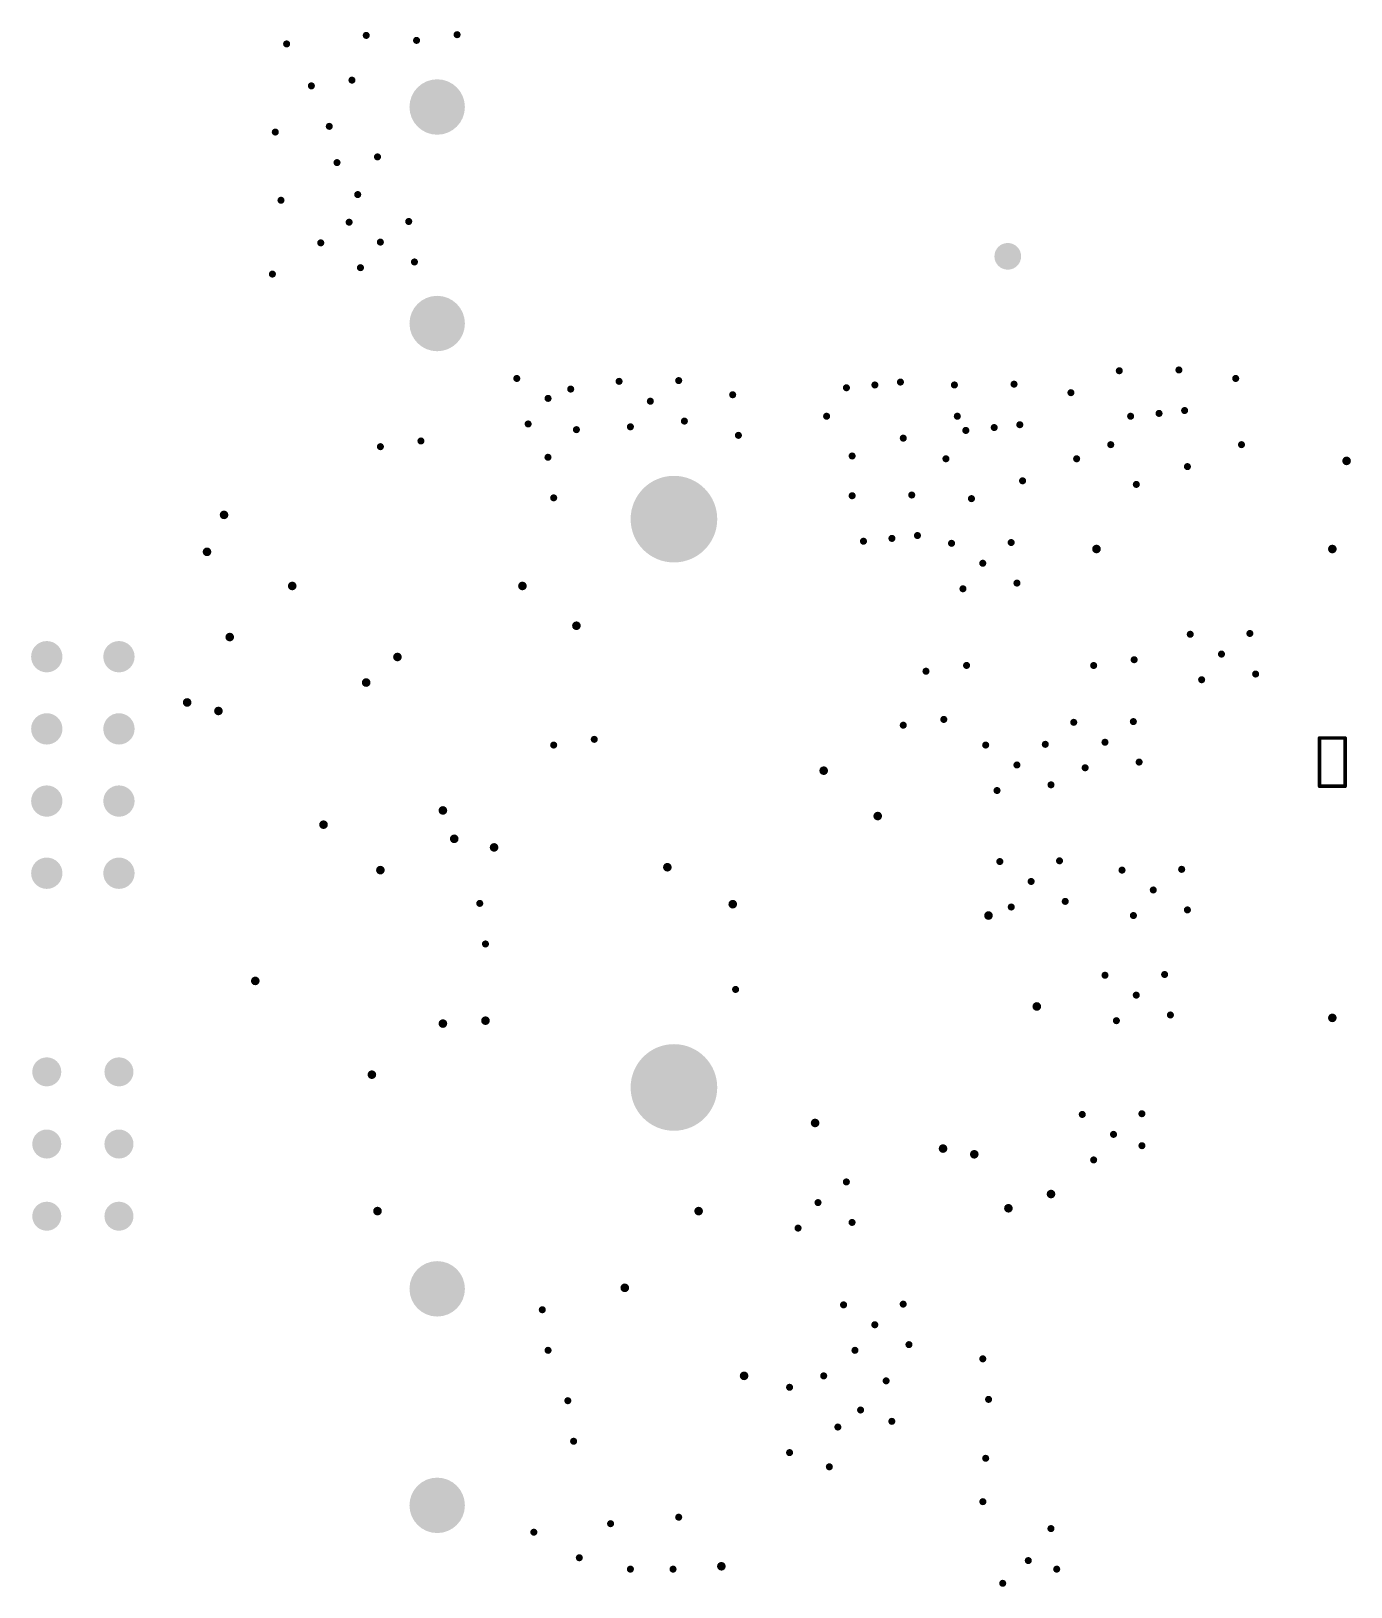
# Model space of a CAD drawing. Header units: millimetres. Extents: x 0.1 to 1.93, y 0.02 to 2.18.
import ezdxf

# ---------------------------------------------------------------- set-up
doc = ezdxf.new("R2010")
doc.units = ezdxf.units.MM
doc.header["$MEASUREMENT"] = 0
for name, color, linetype in [('Mechanical4', 56, 'Continuous'), ('PadHoleLayer', 156, 'Continuous'), ('ViaHoleLayer', 16, 'Continuous')]:
    doc.layers.add(name, color=color, linetype=linetype)

msp = doc.modelspace()

# ---------------------------------------------------------------- hatches: boundary and pattern name
at = {"layer": 'PadHoleLayer'}
h = msp.add_hatch(color=156, dxfattribs=at)
edge = h.paths.add_edge_path()
edge.add_arc((0.6614, 2.073), 0.0384, 0, 360)
h = msp.add_hatch(color=156, dxfattribs=at)
edge = h.paths.add_edge_path()
edge.add_arc((1.4519, 1.8661), 0.0185, 0, 360)
h = msp.add_hatch(color=156, dxfattribs=at)
edge = h.paths.add_edge_path()
edge.add_arc((0.6614, 1.773), 0.0384, 0, 360)
h = msp.add_hatch(color=156, dxfattribs=at)
edge = h.paths.add_edge_path()
edge.add_arc((0.1205, 1.3114), 0.0217, 0, 360)
h = msp.add_hatch(color=156, dxfattribs=at)
edge = h.paths.add_edge_path()
edge.add_arc((0.2205, 1.3114), 0.0217, 0, 360)
h = msp.add_hatch(color=156, dxfattribs=at)
edge = h.paths.add_edge_path()
edge.add_arc((0.1205, 1.2114), 0.0217, 0, 360)
h = msp.add_hatch(color=156, dxfattribs=at)
edge = h.paths.add_edge_path()
edge.add_arc((0.2205, 1.2114), 0.0217, 0, 360)
h = msp.add_hatch(color=156, dxfattribs=at)
edge = h.paths.add_edge_path()
edge.add_arc((0.1205, 1.1114), 0.0217, 0, 360)
h = msp.add_hatch(color=156, dxfattribs=at)
edge = h.paths.add_edge_path()
edge.add_arc((0.2205, 1.1114), 0.0217, 0, 360)
h = msp.add_hatch(color=156, dxfattribs=at)
edge = h.paths.add_edge_path()
edge.add_arc((0.1205, 1.0114), 0.0217, 0, 360)
h = msp.add_hatch(color=156, dxfattribs=at)
edge = h.paths.add_edge_path()
edge.add_arc((0.2205, 1.0114), 0.0217, 0, 360)
h = msp.add_hatch(color=156, dxfattribs=at)
edge = h.paths.add_edge_path()
edge.add_arc((0.1205, 0.7362), 0.0201, 0, 360)
h = msp.add_hatch(color=156, dxfattribs=at)
edge = h.paths.add_edge_path()
edge.add_arc((0.2205, 0.7362), 0.0201, 0, 360)
h = msp.add_hatch(color=156, dxfattribs=at)
edge = h.paths.add_edge_path()
edge.add_arc((0.1205, 0.6362), 0.0201, 0, 360)
h = msp.add_hatch(color=156, dxfattribs=at)
edge = h.paths.add_edge_path()
edge.add_arc((0.2205, 0.6362), 0.0201, 0, 360)
h = msp.add_hatch(color=156, dxfattribs=at)
edge = h.paths.add_edge_path()
edge.add_arc((0.1205, 0.5362), 0.0201, 0, 360)
h = msp.add_hatch(color=156, dxfattribs=at)
edge = h.paths.add_edge_path()
edge.add_arc((0.2205, 0.5362), 0.0201, 0, 360)
h = msp.add_hatch(color=156, dxfattribs=at)
edge = h.paths.add_edge_path()
edge.add_arc((0.6614, 0.4356), 0.0384, 0, 360)
h = msp.add_hatch(color=156, dxfattribs=at)
edge = h.paths.add_edge_path()
edge.add_arc((0.6614, 0.1356), 0.0384, 0, 360)
at = {"layer": 'ViaHoleLayer'}
h = msp.add_hatch(color=16, dxfattribs=at)
edge = h.paths.add_edge_path()
edge.add_arc((0.5631, 2.1722), 0.00492, 0, 360)
h = msp.add_hatch(color=16, dxfattribs=at)
edge = h.paths.add_edge_path()
edge.add_arc((0.689, 2.1732), 0.00492, 0, 360)
h = msp.add_hatch(color=16, dxfattribs=at)
edge = h.paths.add_edge_path()
edge.add_arc((0.4528, 2.1604), 0.00492, 0, 360)
h = msp.add_hatch(color=16, dxfattribs=at)
edge = h.paths.add_edge_path()
edge.add_arc((0.6328, 2.1653), 0.00492, 0, 360)
h = msp.add_hatch(color=16, dxfattribs=at)
edge = h.paths.add_edge_path()
edge.add_arc((0.5433, 2.1102), 0.00492, 0, 360)
h = msp.add_hatch(color=16, dxfattribs=at)
edge = h.paths.add_edge_path()
edge.add_arc((0.4871, 2.1023), 0.00492, 0, 360)
h = msp.add_hatch(color=16, dxfattribs=at)
edge = h.paths.add_edge_path()
edge.add_arc((0.5119, 2.0462), 0.00492, 0, 360)
h = msp.add_hatch(color=16, dxfattribs=at)
edge = h.paths.add_edge_path()
edge.add_arc((0.4371, 2.0383), 0.00492, 0, 360)
h = msp.add_hatch(color=16, dxfattribs=at)
edge = h.paths.add_edge_path()
edge.add_arc((0.5787, 2.0039), 0.00492, 0, 360)
h = msp.add_hatch(color=16, dxfattribs=at)
edge = h.paths.add_edge_path()
edge.add_arc((0.5226, 1.996), 0.00492, 0, 360)
h = msp.add_hatch(color=16, dxfattribs=at)
edge = h.paths.add_edge_path()
edge.add_arc((0.445, 1.9438), 0.00492, 0, 360)
h = msp.add_hatch(color=16, dxfattribs=at)
edge = h.paths.add_edge_path()
edge.add_arc((0.5513, 1.9517), 0.00492, 0, 360)
h = msp.add_hatch(color=16, dxfattribs=at)
edge = h.paths.add_edge_path()
edge.add_arc((0.622, 1.9144), 0.00492, 0, 360)
h = msp.add_hatch(color=16, dxfattribs=at)
edge = h.paths.add_edge_path()
edge.add_arc((0.5394, 1.9134), 0.00492, 0, 360)
h = msp.add_hatch(color=16, dxfattribs=at)
edge = h.paths.add_edge_path()
edge.add_arc((0.5001, 1.8848), 0.00492, 0, 360)
h = msp.add_hatch(color=16, dxfattribs=at)
edge = h.paths.add_edge_path()
edge.add_arc((0.5827, 1.8858), 0.00492, 0, 360)
h = msp.add_hatch(color=16, dxfattribs=at)
edge = h.paths.add_edge_path()
edge.add_arc((0.5551, 1.8504), 0.00492, 0, 360)
h = msp.add_hatch(color=16, dxfattribs=at)
edge = h.paths.add_edge_path()
edge.add_arc((0.6299, 1.8583), 0.00492, 0, 360)
h = msp.add_hatch(color=16, dxfattribs=at)
edge = h.paths.add_edge_path()
edge.add_arc((0.4331, 1.8415), 0.00492, 0, 360)
h = msp.add_hatch(color=16, dxfattribs=at)
edge = h.paths.add_edge_path()
edge.add_arc((1.6064, 1.7076), 0.00492, 0, 360)
h = msp.add_hatch(color=16, dxfattribs=at)
edge = h.paths.add_edge_path()
edge.add_arc((1.689, 1.7087), 0.00492, 0, 360)
h = msp.add_hatch(color=16, dxfattribs=at)
edge = h.paths.add_edge_path()
edge.add_arc((0.7717, 1.6969), 0.00492, 0, 360)
h = msp.add_hatch(color=16, dxfattribs=at)
edge = h.paths.add_edge_path()
edge.add_arc((0.8464, 1.6822), 0.00492, 0, 360)
h = msp.add_hatch(color=16, dxfattribs=at)
edge = h.paths.add_edge_path()
edge.add_arc((0.9134, 1.6929), 0.00492, 0, 360)
h = msp.add_hatch(color=16, dxfattribs=at)
edge = h.paths.add_edge_path()
edge.add_arc((0.996, 1.694), 0.00492, 0, 360)
h = msp.add_hatch(color=16, dxfattribs=at)
edge = h.paths.add_edge_path()
edge.add_arc((1.2284, 1.684), 0.00492, 0, 360)
h = msp.add_hatch(color=16, dxfattribs=at)
edge = h.paths.add_edge_path()
edge.add_arc((1.2678, 1.6879), 0.00492, 0, 360)
h = msp.add_hatch(color=16, dxfattribs=at)
edge = h.paths.add_edge_path()
edge.add_arc((1.3032, 1.6919), 0.00492, 0, 360)
h = msp.add_hatch(color=16, dxfattribs=at)
edge = h.paths.add_edge_path()
edge.add_arc((1.378, 1.6879), 0.00492, 0, 360)
h = msp.add_hatch(color=16, dxfattribs=at)
edge = h.paths.add_edge_path()
edge.add_arc((1.4606, 1.689), 0.00492, 0, 360)
h = msp.add_hatch(color=16, dxfattribs=at)
edge = h.paths.add_edge_path()
edge.add_arc((1.5394, 1.6772), 0.00492, 0, 360)
h = msp.add_hatch(color=16, dxfattribs=at)
edge = h.paths.add_edge_path()
edge.add_arc((1.7677, 1.6969), 0.00492, 0, 360)
h = msp.add_hatch(color=16, dxfattribs=at)
edge = h.paths.add_edge_path()
edge.add_arc((0.815, 1.6693), 0.00492, 0, 360)
h = msp.add_hatch(color=16, dxfattribs=at)
edge = h.paths.add_edge_path()
edge.add_arc((0.9567, 1.6654), 0.00492, 0, 360)
h = msp.add_hatch(color=16, dxfattribs=at)
edge = h.paths.add_edge_path()
edge.add_arc((1.0708, 1.6743), 0.00492, 0, 360)
h = msp.add_hatch(color=16, dxfattribs=at)
edge = h.paths.add_edge_path()
edge.add_arc((0.7874, 1.6339), 0.00492, 0, 360)
h = msp.add_hatch(color=16, dxfattribs=at)
edge = h.paths.add_edge_path()
edge.add_arc((1.0039, 1.6378), 0.00492, 0, 360)
h = msp.add_hatch(color=16, dxfattribs=at)
edge = h.paths.add_edge_path()
edge.add_arc((1.2009, 1.6446), 0.00492, 0, 360)
h = msp.add_hatch(color=16, dxfattribs=at)
edge = h.paths.add_edge_path()
edge.add_arc((1.382, 1.6446), 0.00492, 0, 360)
h = msp.add_hatch(color=16, dxfattribs=at)
edge = h.paths.add_edge_path()
edge.add_arc((1.6221, 1.6446), 0.00492, 0, 360)
h = msp.add_hatch(color=16, dxfattribs=at)
edge = h.paths.add_edge_path()
edge.add_arc((1.6615, 1.6485), 0.00492, 0, 360)
h = msp.add_hatch(color=16, dxfattribs=at)
edge = h.paths.add_edge_path()
edge.add_arc((1.6969, 1.6525), 0.00492, 0, 360)
h = msp.add_hatch(color=16, dxfattribs=at)
edge = h.paths.add_edge_path()
edge.add_arc((0.8543, 1.626), 0.00492, 0, 360)
h = msp.add_hatch(color=16, dxfattribs=at)
edge = h.paths.add_edge_path()
edge.add_arc((0.9291, 1.6299), 0.00492, 0, 360)
h = msp.add_hatch(color=16, dxfattribs=at)
edge = h.paths.add_edge_path()
edge.add_arc((1.0787, 1.6181), 0.00492, 0, 360)
h = msp.add_hatch(color=16, dxfattribs=at)
edge = h.paths.add_edge_path()
edge.add_arc((1.3071, 1.6142), 0.00492, 0, 360)
h = msp.add_hatch(color=16, dxfattribs=at)
edge = h.paths.add_edge_path()
edge.add_arc((1.3938, 1.6249), 0.00492, 0, 360)
h = msp.add_hatch(color=16, dxfattribs=at)
edge = h.paths.add_edge_path()
edge.add_arc((1.4331, 1.6289), 0.00492, 0, 360)
h = msp.add_hatch(color=16, dxfattribs=at)
edge = h.paths.add_edge_path()
edge.add_arc((1.4686, 1.6328), 0.00492, 0, 360)
h = msp.add_hatch(color=16, dxfattribs=at)
edge = h.paths.add_edge_path()
edge.add_arc((0.5827, 1.6024), 0.00492, 0, 360)
h = msp.add_hatch(color=16, dxfattribs=at)
edge = h.paths.add_edge_path()
edge.add_arc((0.6389, 1.6103), 0.00492, 0, 360)
h = msp.add_hatch(color=16, dxfattribs=at)
edge = h.paths.add_edge_path()
edge.add_arc((1.5946, 1.6052), 0.00492, 0, 360)
h = msp.add_hatch(color=16, dxfattribs=at)
edge = h.paths.add_edge_path()
edge.add_arc((1.7757, 1.6052), 0.00492, 0, 360)
h = msp.add_hatch(color=16, dxfattribs=at)
edge = h.paths.add_edge_path()
edge.add_arc((0.8149, 1.5877), 0.00492, 0, 360)
h = msp.add_hatch(color=16, dxfattribs=at)
edge = h.paths.add_edge_path()
edge.add_arc((1.2363, 1.5895), 0.00492, 0, 360)
h = msp.add_hatch(color=16, dxfattribs=at)
edge = h.paths.add_edge_path()
edge.add_arc((1.3662, 1.5856), 0.00492, 0, 360)
h = msp.add_hatch(color=16, dxfattribs=at)
edge = h.paths.add_edge_path()
edge.add_arc((1.5473, 1.5856), 0.00492, 0, 360)
h = msp.add_hatch(color=16, dxfattribs=at)
edge = h.paths.add_edge_path()
edge.add_arc((1.7008, 1.5748), 0.00492, 0, 360)
h = msp.add_hatch(color=16, dxfattribs=at)
edge = h.paths.add_edge_path()
edge.add_arc((1.9213, 1.5827), 0.006, 0, 360)
h = msp.add_hatch(color=16, dxfattribs=at)
edge = h.paths.add_edge_path()
edge.add_arc((0.9894, 1.502), 0.06, 0, 360)
h = msp.add_hatch(color=16, dxfattribs=at)
edge = h.paths.add_edge_path()
edge.add_arc((1.4724, 1.5551), 0.00492, 0, 360)
h = msp.add_hatch(color=16, dxfattribs=at)
edge = h.paths.add_edge_path()
edge.add_arc((1.63, 1.5501), 0.00492, 0, 360)
h = msp.add_hatch(color=16, dxfattribs=at)
edge = h.paths.add_edge_path()
edge.add_arc((0.8228, 1.5315), 0.00492, 0, 360)
h = msp.add_hatch(color=16, dxfattribs=at)
edge = h.paths.add_edge_path()
edge.add_arc((1.2363, 1.5344), 0.00492, 0, 360)
h = msp.add_hatch(color=16, dxfattribs=at)
edge = h.paths.add_edge_path()
edge.add_arc((1.3189, 1.5354), 0.00492, 0, 360)
h = msp.add_hatch(color=16, dxfattribs=at)
edge = h.paths.add_edge_path()
edge.add_arc((1.4016, 1.5304), 0.00492, 0, 360)
h = msp.add_hatch(color=16, dxfattribs=at)
edge = h.paths.add_edge_path()
edge.add_arc((0.3661, 1.5079), 0.006, 0, 360)
h = msp.add_hatch(color=16, dxfattribs=at)
edge = h.paths.add_edge_path()
edge.add_arc((1.252, 1.4714), 0.00492, 0, 360)
h = msp.add_hatch(color=16, dxfattribs=at)
edge = h.paths.add_edge_path()
edge.add_arc((1.2914, 1.4753), 0.00492, 0, 360)
h = msp.add_hatch(color=16, dxfattribs=at)
edge = h.paths.add_edge_path()
edge.add_arc((1.3268, 1.4793), 0.00492, 0, 360)
h = msp.add_hatch(color=16, dxfattribs=at)
edge = h.paths.add_edge_path()
edge.add_arc((1.374, 1.4685), 0.00492, 0, 360)
h = msp.add_hatch(color=16, dxfattribs=at)
edge = h.paths.add_edge_path()
edge.add_arc((1.4566, 1.4696), 0.00492, 0, 360)
h = msp.add_hatch(color=16, dxfattribs=at)
edge = h.paths.add_edge_path()
edge.add_arc((1.5748, 1.4606), 0.006, 0, 360)
h = msp.add_hatch(color=16, dxfattribs=at)
edge = h.paths.add_edge_path()
edge.add_arc((1.9016, 1.4606), 0.006, 0, 360)
h = msp.add_hatch(color=16, dxfattribs=at)
edge = h.paths.add_edge_path()
edge.add_arc((0.3425, 1.4567), 0.006, 0, 360)
h = msp.add_hatch(color=16, dxfattribs=at)
edge = h.paths.add_edge_path()
edge.add_arc((1.4173, 1.4409), 0.00492, 0, 360)
h = msp.add_hatch(color=16, dxfattribs=at)
edge = h.paths.add_edge_path()
edge.add_arc((0.4606, 1.4094), 0.006, 0, 360)
h = msp.add_hatch(color=16, dxfattribs=at)
edge = h.paths.add_edge_path()
edge.add_arc((0.7795, 1.4094), 0.006, 0, 360)
h = msp.add_hatch(color=16, dxfattribs=at)
edge = h.paths.add_edge_path()
edge.add_arc((1.3898, 1.4055), 0.00492, 0, 360)
h = msp.add_hatch(color=16, dxfattribs=at)
edge = h.paths.add_edge_path()
edge.add_arc((1.4646, 1.4134), 0.00492, 0, 360)
h = msp.add_hatch(color=16, dxfattribs=at)
edge = h.paths.add_edge_path()
edge.add_arc((0.8543, 1.3543), 0.006, 0, 360)
h = msp.add_hatch(color=16, dxfattribs=at)
edge = h.paths.add_edge_path()
edge.add_arc((0.374, 1.3386), 0.006, 0, 360)
h = msp.add_hatch(color=16, dxfattribs=at)
edge = h.paths.add_edge_path()
edge.add_arc((1.7047, 1.3425), 0.00492, 0, 360)
h = msp.add_hatch(color=16, dxfattribs=at)
edge = h.paths.add_edge_path()
edge.add_arc((1.7873, 1.3436), 0.00492, 0, 360)
h = msp.add_hatch(color=16, dxfattribs=at)
edge = h.paths.add_edge_path()
edge.add_arc((0.6063, 1.311), 0.006, 0, 360)
h = msp.add_hatch(color=16, dxfattribs=at)
edge = h.paths.add_edge_path()
edge.add_arc((1.748, 1.315), 0.00492, 0, 360)
h = msp.add_hatch(color=16, dxfattribs=at)
edge = h.paths.add_edge_path()
edge.add_arc((1.3386, 1.2913), 0.00492, 0, 360)
h = msp.add_hatch(color=16, dxfattribs=at)
edge = h.paths.add_edge_path()
edge.add_arc((1.3948, 1.2993), 0.00492, 0, 360)
h = msp.add_hatch(color=16, dxfattribs=at)
edge = h.paths.add_edge_path()
edge.add_arc((1.5709, 1.2992), 0.00492, 0, 360)
h = msp.add_hatch(color=16, dxfattribs=at)
edge = h.paths.add_edge_path()
edge.add_arc((1.627, 1.3072), 0.00492, 0, 360)
h = msp.add_hatch(color=16, dxfattribs=at)
edge = h.paths.add_edge_path()
edge.add_arc((0.563, 1.2756), 0.006, 0, 360)
h = msp.add_hatch(color=16, dxfattribs=at)
edge = h.paths.add_edge_path()
edge.add_arc((1.7205, 1.2795), 0.00492, 0, 360)
h = msp.add_hatch(color=16, dxfattribs=at)
edge = h.paths.add_edge_path()
edge.add_arc((1.7953, 1.2874), 0.00492, 0, 360)
h = msp.add_hatch(color=16, dxfattribs=at)
edge = h.paths.add_edge_path()
edge.add_arc((0.315, 1.248), 0.006, 0, 360)
h = msp.add_hatch(color=16, dxfattribs=at)
edge = h.paths.add_edge_path()
edge.add_arc((0.3583, 1.2362), 0.006, 0, 360)
h = msp.add_hatch(color=16, dxfattribs=at)
edge = h.paths.add_edge_path()
edge.add_arc((1.3633, 1.2245), 0.00492, 0, 360)
h = msp.add_hatch(color=16, dxfattribs=at)
edge = h.paths.add_edge_path()
edge.add_arc((1.3071, 1.2165), 0.00492, 0, 360)
h = msp.add_hatch(color=16, dxfattribs=at)
edge = h.paths.add_edge_path()
edge.add_arc((1.5433, 1.2205), 0.00492, 0, 360)
h = msp.add_hatch(color=16, dxfattribs=at)
edge = h.paths.add_edge_path()
edge.add_arc((1.6259, 1.2215), 0.00492, 0, 360)
h = msp.add_hatch(color=16, dxfattribs=at)
edge = h.paths.add_edge_path()
edge.add_arc((0.8228, 1.189), 0.00492, 0, 360)
h = msp.add_hatch(color=16, dxfattribs=at)
edge = h.paths.add_edge_path()
edge.add_arc((0.879, 1.1969), 0.00492, 0, 360)
h = msp.add_hatch(color=16, dxfattribs=at)
edge = h.paths.add_edge_path()
edge.add_arc((1.4213, 1.189), 0.00492, 0, 360)
h = msp.add_hatch(color=16, dxfattribs=at)
edge = h.paths.add_edge_path()
edge.add_arc((1.5039, 1.19), 0.00492, 0, 360)
h = msp.add_hatch(color=16, dxfattribs=at)
edge = h.paths.add_edge_path()
edge.add_arc((1.5866, 1.1929), 0.00492, 0, 360)
h = msp.add_hatch(color=16, dxfattribs=at)
edge = h.paths.add_edge_path()
edge.add_arc((1.4646, 1.1614), 0.00492, 0, 360)
h = msp.add_hatch(color=16, dxfattribs=at)
edge = h.paths.add_edge_path()
edge.add_arc((1.6339, 1.1654), 0.00492, 0, 360)
h = msp.add_hatch(color=16, dxfattribs=at)
edge = h.paths.add_edge_path()
edge.add_arc((1.1969, 1.1535), 0.006, 0, 360)
h = msp.add_hatch(color=16, dxfattribs=at)
edge = h.paths.add_edge_path()
edge.add_arc((1.5591, 1.1575), 0.00492, 0, 360)
h = msp.add_hatch(color=16, dxfattribs=at)
edge = h.paths.add_edge_path()
edge.add_arc((1.437, 1.126), 0.00492, 0, 360)
h = msp.add_hatch(color=16, dxfattribs=at)
edge = h.paths.add_edge_path()
edge.add_arc((1.5118, 1.1339), 0.00492, 0, 360)
h = msp.add_hatch(color=16, dxfattribs=at)
edge = h.paths.add_edge_path()
edge.add_arc((0.6693, 1.0984), 0.006, 0, 360)
h = msp.add_hatch(color=16, dxfattribs=at)
edge = h.paths.add_edge_path()
edge.add_arc((0.5039, 1.0787), 0.006, 0, 360)
h = msp.add_hatch(color=16, dxfattribs=at)
edge = h.paths.add_edge_path()
edge.add_arc((1.2717, 1.0906), 0.006, 0, 360)
h = msp.add_hatch(color=16, dxfattribs=at)
edge = h.paths.add_edge_path()
edge.add_arc((0.685, 1.0591), 0.006, 0, 360)
h = msp.add_hatch(color=16, dxfattribs=at)
edge = h.paths.add_edge_path()
edge.add_arc((0.7402, 1.0472), 0.006, 0, 360)
h = msp.add_hatch(color=16, dxfattribs=at)
edge = h.paths.add_edge_path()
edge.add_arc((0.5827, 1.0157), 0.006, 0, 360)
h = msp.add_hatch(color=16, dxfattribs=at)
edge = h.paths.add_edge_path()
edge.add_arc((0.9803, 1.0197), 0.006, 0, 360)
h = msp.add_hatch(color=16, dxfattribs=at)
edge = h.paths.add_edge_path()
edge.add_arc((1.4409, 1.0276), 0.00492, 0, 360)
h = msp.add_hatch(color=16, dxfattribs=at)
edge = h.paths.add_edge_path()
edge.add_arc((1.5236, 1.0286), 0.00492, 0, 360)
h = msp.add_hatch(color=16, dxfattribs=at)
edge = h.paths.add_edge_path()
edge.add_arc((1.6102, 1.0157), 0.00492, 0, 360)
h = msp.add_hatch(color=16, dxfattribs=at)
edge = h.paths.add_edge_path()
edge.add_arc((1.6928, 1.0168), 0.00492, 0, 360)
h = msp.add_hatch(color=16, dxfattribs=at)
edge = h.paths.add_edge_path()
edge.add_arc((1.4843, 1), 0.00492, 0, 360)
h = msp.add_hatch(color=16, dxfattribs=at)
edge = h.paths.add_edge_path()
edge.add_arc((1.6535, 0.9882), 0.00492, 0, 360)
h = msp.add_hatch(color=16, dxfattribs=at)
edge = h.paths.add_edge_path()
edge.add_arc((0.7204, 0.9696), 0.00492, 0, 360)
h = msp.add_hatch(color=16, dxfattribs=at)
edge = h.paths.add_edge_path()
edge.add_arc((1.0709, 0.9685), 0.006, 0, 360)
h = msp.add_hatch(color=16, dxfattribs=at)
edge = h.paths.add_edge_path()
edge.add_arc((1.5315, 0.9724), 0.00492, 0, 360)
h = msp.add_hatch(color=16, dxfattribs=at)
edge = h.paths.add_edge_path()
edge.add_arc((1.4252, 0.9528), 0.006, 0, 360)
h = msp.add_hatch(color=16, dxfattribs=at)
edge = h.paths.add_edge_path()
edge.add_arc((1.4567, 0.9646), 0.00492, 0, 360)
h = msp.add_hatch(color=16, dxfattribs=at)
edge = h.paths.add_edge_path()
edge.add_arc((1.626, 0.9528), 0.00492, 0, 360)
h = msp.add_hatch(color=16, dxfattribs=at)
edge = h.paths.add_edge_path()
edge.add_arc((1.7008, 0.9606), 0.00492, 0, 360)
h = msp.add_hatch(color=16, dxfattribs=at)
edge = h.paths.add_edge_path()
edge.add_arc((0.7283, 0.9134), 0.00492, 0, 360)
h = msp.add_hatch(color=16, dxfattribs=at)
edge = h.paths.add_edge_path()
edge.add_arc((0.4094, 0.8622), 0.006, 0, 360)
h = msp.add_hatch(color=16, dxfattribs=at)
edge = h.paths.add_edge_path()
edge.add_arc((1.5866, 0.8701), 0.00492, 0, 360)
h = msp.add_hatch(color=16, dxfattribs=at)
edge = h.paths.add_edge_path()
edge.add_arc((1.6692, 0.8711), 0.00492, 0, 360)
h = msp.add_hatch(color=16, dxfattribs=at)
edge = h.paths.add_edge_path()
edge.add_arc((1.0748, 0.8504), 0.00492, 0, 360)
h = msp.add_hatch(color=16, dxfattribs=at)
edge = h.paths.add_edge_path()
edge.add_arc((1.6299, 0.8425), 0.00492, 0, 360)
h = msp.add_hatch(color=16, dxfattribs=at)
edge = h.paths.add_edge_path()
edge.add_arc((1.4921, 0.8268), 0.006, 0, 360)
h = msp.add_hatch(color=16, dxfattribs=at)
edge = h.paths.add_edge_path()
edge.add_arc((1.6772, 0.815), 0.00492, 0, 360)
h = msp.add_hatch(color=16, dxfattribs=at)
edge = h.paths.add_edge_path()
edge.add_arc((0.6693, 0.8031), 0.006, 0, 360)
h = msp.add_hatch(color=16, dxfattribs=at)
edge = h.paths.add_edge_path()
edge.add_arc((0.7283, 0.8071), 0.006, 0, 360)
h = msp.add_hatch(color=16, dxfattribs=at)
edge = h.paths.add_edge_path()
edge.add_arc((1.6024, 0.8071), 0.00492, 0, 360)
h = msp.add_hatch(color=16, dxfattribs=at)
edge = h.paths.add_edge_path()
edge.add_arc((1.9016, 0.811), 0.006, 0, 360)
h = msp.add_hatch(color=16, dxfattribs=at)
edge = h.paths.add_edge_path()
edge.add_arc((0.9894, 0.7146), 0.06, 0, 360)
h = msp.add_hatch(color=16, dxfattribs=at)
edge = h.paths.add_edge_path()
edge.add_arc((0.5709, 0.7323), 0.006, 0, 360)
h = msp.add_hatch(color=16, dxfattribs=at)
edge = h.paths.add_edge_path()
edge.add_arc((1.185, 0.6654), 0.006, 0, 360)
h = msp.add_hatch(color=16, dxfattribs=at)
edge = h.paths.add_edge_path()
edge.add_arc((1.5551, 0.6772), 0.00492, 0, 360)
h = msp.add_hatch(color=16, dxfattribs=at)
edge = h.paths.add_edge_path()
edge.add_arc((1.6377, 0.6782), 0.00492, 0, 360)
h = msp.add_hatch(color=16, dxfattribs=at)
edge = h.paths.add_edge_path()
edge.add_arc((1.5984, 0.6496), 0.00492, 0, 360)
h = msp.add_hatch(color=16, dxfattribs=at)
edge = h.paths.add_edge_path()
edge.add_arc((1.3622, 0.6299), 0.006, 0, 360)
h = msp.add_hatch(color=16, dxfattribs=at)
edge = h.paths.add_edge_path()
edge.add_arc((1.4055, 0.622), 0.006, 0, 360)
h = msp.add_hatch(color=16, dxfattribs=at)
edge = h.paths.add_edge_path()
edge.add_arc((1.6378, 0.6339), 0.00492, 0, 360)
h = msp.add_hatch(color=16, dxfattribs=at)
edge = h.paths.add_edge_path()
edge.add_arc((1.5709, 0.6142), 0.00492, 0, 360)
h = msp.add_hatch(color=16, dxfattribs=at)
edge = h.paths.add_edge_path()
edge.add_arc((1.2283, 0.5837), 0.00492, 0, 360)
h = msp.add_hatch(color=16, dxfattribs=at)
edge = h.paths.add_edge_path()
edge.add_arc((1.5118, 0.5669), 0.006, 0, 360)
h = msp.add_hatch(color=16, dxfattribs=at)
edge = h.paths.add_edge_path()
edge.add_arc((0.5787, 0.5433), 0.006, 0, 360)
h = msp.add_hatch(color=16, dxfattribs=at)
edge = h.paths.add_edge_path()
edge.add_arc((1.0236, 0.5433), 0.006, 0, 360)
h = msp.add_hatch(color=16, dxfattribs=at)
edge = h.paths.add_edge_path()
edge.add_arc((1.189, 0.5551), 0.00492, 0, 360)
h = msp.add_hatch(color=16, dxfattribs=at)
edge = h.paths.add_edge_path()
edge.add_arc((1.4528, 0.5472), 0.006, 0, 360)
h = msp.add_hatch(color=16, dxfattribs=at)
edge = h.paths.add_edge_path()
edge.add_arc((1.1614, 0.5197), 0.00492, 0, 360)
h = msp.add_hatch(color=16, dxfattribs=at)
edge = h.paths.add_edge_path()
edge.add_arc((1.2362, 0.5276), 0.00492, 0, 360)
h = msp.add_hatch(color=16, dxfattribs=at)
edge = h.paths.add_edge_path()
edge.add_arc((0.9213, 0.437), 0.006, 0, 360)
h = msp.add_hatch(color=16, dxfattribs=at)
edge = h.paths.add_edge_path()
edge.add_arc((0.807, 0.4066), 0.00492, 0, 360)
h = msp.add_hatch(color=16, dxfattribs=at)
edge = h.paths.add_edge_path()
edge.add_arc((1.2244, 0.4134), 0.00492, 0, 360)
h = msp.add_hatch(color=16, dxfattribs=at)
edge = h.paths.add_edge_path()
edge.add_arc((1.307, 0.4144), 0.00492, 0, 360)
h = msp.add_hatch(color=16, dxfattribs=at)
edge = h.paths.add_edge_path()
edge.add_arc((1.2677, 0.3858), 0.00492, 0, 360)
h = msp.add_hatch(color=16, dxfattribs=at)
edge = h.paths.add_edge_path()
edge.add_arc((0.815, 0.3504), 0.00492, 0, 360)
h = msp.add_hatch(color=16, dxfattribs=at)
edge = h.paths.add_edge_path()
edge.add_arc((1.2402, 0.3504), 0.00492, 0, 360)
h = msp.add_hatch(color=16, dxfattribs=at)
edge = h.paths.add_edge_path()
edge.add_arc((1.315, 0.3583), 0.00492, 0, 360)
h = msp.add_hatch(color=16, dxfattribs=at)
edge = h.paths.add_edge_path()
edge.add_arc((1.4173, 0.3386), 0.00492, 0, 360)
h = msp.add_hatch(color=16, dxfattribs=at)
edge = h.paths.add_edge_path()
edge.add_arc((1.0866, 0.315), 0.006, 0, 360)
h = msp.add_hatch(color=16, dxfattribs=at)
edge = h.paths.add_edge_path()
edge.add_arc((1.1496, 0.2992), 0.00492, 0, 360)
h = msp.add_hatch(color=16, dxfattribs=at)
edge = h.paths.add_edge_path()
edge.add_arc((1.1969, 0.315), 0.00492, 0, 360)
h = msp.add_hatch(color=16, dxfattribs=at)
edge = h.paths.add_edge_path()
edge.add_arc((1.2834, 0.3081), 0.00492, 0, 360)
h = msp.add_hatch(color=16, dxfattribs=at)
edge = h.paths.add_edge_path()
edge.add_arc((0.8424, 0.2806), 0.00492, 0, 360)
h = msp.add_hatch(color=16, dxfattribs=at)
edge = h.paths.add_edge_path()
edge.add_arc((1.4253, 0.2824), 0.00492, 0, 360)
h = msp.add_hatch(color=16, dxfattribs=at)
edge = h.paths.add_edge_path()
edge.add_arc((1.248, 0.2677), 0.00492, 0, 360)
h = msp.add_hatch(color=16, dxfattribs=at)
edge = h.paths.add_edge_path()
edge.add_arc((1.2165, 0.2441), 0.00492, 0, 360)
h = msp.add_hatch(color=16, dxfattribs=at)
edge = h.paths.add_edge_path()
edge.add_arc((1.2913, 0.252), 0.00492, 0, 360)
h = msp.add_hatch(color=16, dxfattribs=at)
edge = h.paths.add_edge_path()
edge.add_arc((0.8504, 0.2244), 0.00492, 0, 360)
h = msp.add_hatch(color=16, dxfattribs=at)
edge = h.paths.add_edge_path()
edge.add_arc((1.1496, 0.2087), 0.00492, 0, 360)
h = msp.add_hatch(color=16, dxfattribs=at)
edge = h.paths.add_edge_path()
edge.add_arc((1.4213, 0.2008), 0.00492, 0, 360)
h = msp.add_hatch(color=16, dxfattribs=at)
edge = h.paths.add_edge_path()
edge.add_arc((1.2047, 0.189), 0.00492, 0, 360)
h = msp.add_hatch(color=16, dxfattribs=at)
edge = h.paths.add_edge_path()
edge.add_arc((1.4174, 0.1407), 0.00492, 0, 360)
h = msp.add_hatch(color=16, dxfattribs=at)
edge = h.paths.add_edge_path()
edge.add_arc((0.9016, 0.1102), 0.00492, 0, 360)
h = msp.add_hatch(color=16, dxfattribs=at)
edge = h.paths.add_edge_path()
edge.add_arc((0.996, 0.1192), 0.00492, 0, 360)
h = msp.add_hatch(color=16, dxfattribs=at)
edge = h.paths.add_edge_path()
edge.add_arc((1.5117, 0.1034), 0.00492, 0, 360)
h = msp.add_hatch(color=16, dxfattribs=at)
edge = h.paths.add_edge_path()
edge.add_arc((0.7953, 0.0984), 0.00492, 0, 360)
h = msp.add_hatch(color=16, dxfattribs=at)
edge = h.paths.add_edge_path()
edge.add_arc((0.8583, 0.063), 0.00492, 0, 360)
h = msp.add_hatch(color=16, dxfattribs=at)
edge = h.paths.add_edge_path()
edge.add_arc((0.9291, 0.0472), 0.00492, 0, 360)
h = msp.add_hatch(color=16, dxfattribs=at)
edge = h.paths.add_edge_path()
edge.add_arc((0.9882, 0.0472), 0.00492, 0, 360)
h = msp.add_hatch(color=16, dxfattribs=at)
edge = h.paths.add_edge_path()
edge.add_arc((1.0551, 0.0512), 0.006, 0, 360)
h = msp.add_hatch(color=16, dxfattribs=at)
edge = h.paths.add_edge_path()
edge.add_arc((1.4803, 0.0591), 0.00492, 0, 360)
h = msp.add_hatch(color=16, dxfattribs=at)
edge = h.paths.add_edge_path()
edge.add_arc((1.5197, 0.0472), 0.00492, 0, 360)
h = msp.add_hatch(color=16, dxfattribs=at)
edge = h.paths.add_edge_path()
edge.add_arc((1.4449, 0.0276), 0.00492, 0, 360)

# ---------------------------------------------------------------- linework, layer by layer
at = {"layer": 'Mechanical4', "const_width": 0.005}
for points in [[(1.8839, 1.1988), (1.9193, 1.1988)], [(1.8839, 1.1319), (1.8839, 1.1988)], [(1.9193, 1.1319), (1.9193, 1.1988)], [(1.8839, 1.1319), (1.9193, 1.1319)]]:
    msp.add_lwpolyline(points, dxfattribs=at)
at = {"layer": 'Mechanical4', "const_width": 0.0025}
for points in [[(1.8826, 1.1988, 1), (1.8851, 1.1988, 1)], [(1.8826, 1.1988, 1), (1.8851, 1.1988, 1)], [(1.918, 1.1988, 1), (1.9205, 1.1988, 1)], [(1.918, 1.1988, 1), (1.9205, 1.1988, 1)], [(1.8826, 1.1319, 1), (1.8851, 1.1319, 1)], [(1.8826, 1.1319, 1), (1.8851, 1.1319, 1)], [(1.918, 1.1319, 1), (1.9205, 1.1319, 1)], [(1.918, 1.1319, 1), (1.9205, 1.1319, 1)]]:
    msp.add_lwpolyline(points, format="xyb", close=True, dxfattribs=at)

doc.saveas('drawing.dxf')
